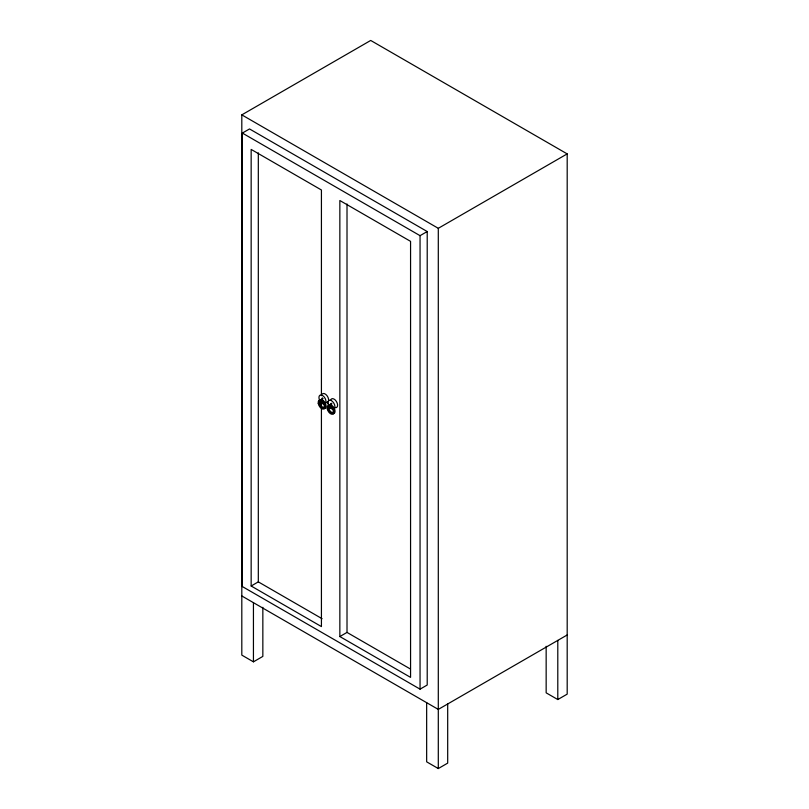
<?xml version="1.0" encoding="UTF-8"?>
<svg xmlns="http://www.w3.org/2000/svg" width="809" height="809" viewBox="0 0 809 809"><rect width="100%" height="100%" fill="white"/><g stroke="black" fill="none" stroke-linecap="round" stroke-linejoin="round"><path stroke-width="1.21" d="M262.844 607.316L262.844 656.402L253.439 661.833L241.81 655.108L241.81 114.868L370.704 40.45L567.19 153.892L567.19 694.132L557.795 699.552L546.156 692.838L546.156 646.27M242.366 133.081L249.526 128.944L427.213 231.536L427.213 685.021L420.053 689.157L242.366 586.565L242.366 133.081L420.053 235.672L427.213 231.536M241.81 114.868L438.296 228.31L567.19 153.892M321.426 395.672L321.426 189.994L251.154 149.422L251.154 586.009L258.314 581.873L322.093 618.703M339.851 636.541L410.567 677.376L410.567 241.355L339.851 200.521L339.851 636.541L347.01 632.416L410.112 668.841M567.19 634.974L438.296 709.402L241.81 595.96M426.656 702.677L426.656 761.835L438.296 768.55L447.69 763.12L447.69 703.972M251.154 586.009L321.426 626.581L321.426 401.982M557.795 640.404L557.795 699.552M438.296 228.31L438.296 768.55M420.053 235.672L420.053 689.157M347.01 203.969L347.01 632.416M258.314 152.861L258.314 581.873M253.439 602.675L253.439 661.833M319.049 401.891A4.975 2.872 60 0 1 324.439 401.709A4.975 2.872 60 0 1 324.217 408.616M324.065 404.096A4.975 2.872 60 0 1 320.556 401.851M319.858 400.758A4.975 2.872 60 0 1 319.899 395.288A4.975 2.872 60 0 1 324.642 397.603A4.975 2.872 60 0 1 325.42 403.479M322.174 394.094A4.975 2.872 60 0 1 328.029 397.401A4.975 2.872 60 0 1 325.855 402.417M323.802 407.463A3.721 2.154 60 0 1 320.425 404.591A3.721 2.154 60 0 1 320.779 400.809M321.982 400.768A3.721 2.154 60 0 1 322.67 401.082M324.803 406.967A3.721 2.154 60 0 1 324.369 407.332M322.528 402.842A2.71 1.567 -60 0 1 320.617 401.729A2.71 1.567 -60 0 1 322.528 398.412M328.535 405.349A4.975 2.872 60 0 1 334.107 407.958A4.975 2.872 60 0 1 333.166 413.783M330.487 412.529A4.975 2.872 60 0 1 329.647 411.599M330.729 399.99A4.975 2.872 60 0 1 336.372 401.416A4.975 2.872 60 0 1 335.674 407.736M333.753 412.145A3.721 2.154 60 0 1 329.839 410.608A3.721 2.154 60 0 1 329.728 405.976M332.924 407.473A3.721 2.154 60 0 1 333.45 408.282M331.488 408.009A2.71 1.567 -60 0 1 329.566 406.907A2.71 1.567 -60 0 1 331.488 403.58M322.245 398.17L322.801 398.706L322.245 398.17M331.194 403.337L331.751 403.873L331.194 403.337M322.265 402.589L322.71 403.206L322.265 402.589M331.215 407.756L331.66 408.373L331.215 407.756M318.261 403.499A4.975 2.872 60 0 0 324.085 408.939A4.975 2.872 60 0 0 322.73 401.284A4.975 2.872 60 0 0 318.261 403.499M319.12 403.772A3.721 2.154 60 0 0 323.479 407.837A3.721 2.154 60 0 0 322.467 402.113A3.721 2.154 60 0 0 319.12 403.772M327.979 403.57A4.975 2.872 60 0 0 333.773 409.101A4.975 2.872 60 0 0 332.519 401.486A4.975 2.872 60 0 0 327.979 403.57M327.21 408.666A4.975 2.872 60 0 0 333.035 414.107A4.975 2.872 60 0 0 331.68 406.452A4.975 2.872 60 0 0 327.21 408.666M328.08 408.939A3.721 2.154 60 0 0 332.438 413.005A3.721 2.154 60 0 0 331.417 407.281A3.721 2.154 60 0 0 328.08 408.939"/></g></svg>
